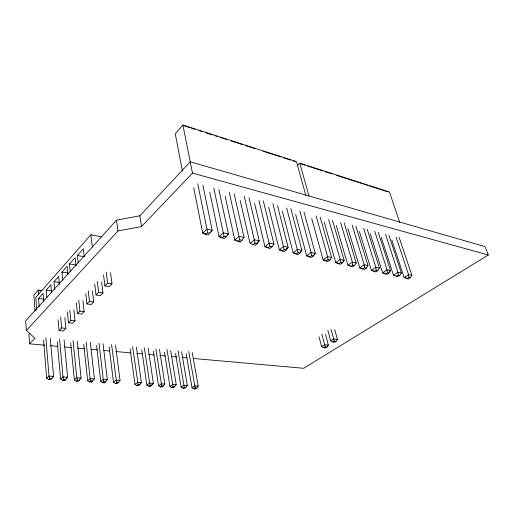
<?xml version="1.0" encoding="UTF-8"?>
<svg xmlns="http://www.w3.org/2000/svg" width="514" height="514" viewBox="0 0 514 514"><rect width="100%" height="100%" fill="white"/><g stroke="black" fill="none" stroke-linecap="round" stroke-linejoin="round"><path stroke-width="0.77" d="M83.743 344.245L87.65 380.745L89.654 381.953L91.62 382.069L91.916 381.002M57.24 341.624L60.613 379.114L62.657 380.354L64.777 380.482L65.201 379.39M391.88 240.276L404.132 277.515L408.322 279.018L410.371 277.701L411.875 275.363L399.16 237.384M370.292 233.793L382.609 272.825L386.92 274.373L388.969 273.005L390.537 270.608L378.201 232.219M381.272 237.372L393.467 275.189L397.746 276.725L399.796 275.382L401.344 273.018L388.937 235.213M359.402 231.512L371.391 270.383L375.805 271.964L377.854 270.57L379.46 268.147L367.253 229.295M347.907 228.377L359.794 267.858L364.278 269.464L366.328 268.045L367.973 265.584L355.855 226.121M336.195 225.305L347.92 265.269L352.476 266.901L354.519 265.455L356.202 262.962L344.232 223.018M311.728 218.636L323.171 259.885L327.842 261.555L329.879 260.052L331.62 257.488L320.138 217.024M324.161 222.029L335.758 262.622L340.384 264.28L342.433 262.802L344.149 260.277L332.526 220.467M295.659 214.511L306.678 255.792L311.445 257.501L313.482 255.959L315.275 253.351L303.999 212.083M175.537 353.369L181.127 387.138L183.055 388.25L184.654 388.346L185.895 387.472L187.295 385.449L181.571 351.685M327.848 330.181L330.714 340.827L332.956 342.061L334.691 342.273L336.04 341.431L337.409 339.458L334.704 329.59M186.145 353.587L192.037 387.787L193.964 388.886L195.558 388.982L196.804 388.121L198.192 386.123L192.294 352.707M153.326 351.171L158.569 385.796L160.509 386.933L162.186 387.029L164.859 384.067L159.468 349.449M268.713 207.315L279.301 249.817L284.236 251.584L286.253 249.971L288.129 247.285L277.464 205.574M282.34 211.023L293.134 252.837L298.024 254.584L300.047 253.004L301.898 250.363L290.84 208.568M319.021 336.76L321.591 346.558L323.833 347.76L325.568 347.959L326.949 347.098L328.35 345.112L325.535 334.575M164.486 352.206L169.922 386.47L171.875 387.595L173.559 387.697L176.238 384.768L170.661 350.509M254.597 203.473L264.954 246.688L270.017 248.493L272.028 246.842L273.968 244.124L263.322 200.935M130.119 348.871L134.97 384.395L136.936 385.551L138.716 385.661L141.427 382.628L136.422 347.117M240.186 200.434L250.074 243.437L255.227 245.274L257.231 243.591L259.21 240.828L249.039 197.851M96.593 345.44L100.75 381.529L102.723 382.731L104.593 382.84L107.33 379.705L103.018 343.615M109.097 346.757L113.478 382.3L115.457 383.483L117.308 383.592L120.045 380.495L115.515 344.958M225.164 196.354L234.782 240.096L240.025 241.965L242.01 240.244L244.047 237.442L234.133 193.727M141.78 349.957L146.85 385.095L148.842 386.252L150.647 386.355L153.384 383.36L148.167 348.229M70.707 342.877L74.363 379.942L76.348 381.17L78.314 381.285L81.077 378.066L77.261 341.007M193.727 187.835L202.709 233.099L208.106 235.02L212.179 230.323L202.889 185.091M209.738 192.172L219.054 236.665L224.393 238.567L228.454 233.96L218.829 189.493M91.62 382.069L94.403 378.902L90.342 342.408M43.568 340.197L46.652 378.272L48.663 379.525L50.758 379.653L53.565 376.357L50.301 338.289M64.777 380.482L67.617 377.231L64.077 339.748M42.02 290.635L38.254 290.114L33.84 295.177L35.055 310.931M305.836 195.378L296.456 161.621L182.9 125.018L175.248 133.781L182.464 171.22M101.746 236.89L90.882 234.776L35.781 297.407L36.77 310.026M39.186 306.807L38.518 298.435L43.06 293.314L43.761 301.737M62.727 280.284L61.937 272.144L67.141 266.278L67.97 274.476M46.825 297.869L46.157 290.095L50.847 284.807L51.548 292.633M70.251 271.88L69.435 263.99L75.108 257.604L75.963 265.552M54.747 289.517L54.028 281.646L58.628 276.468L59.38 284.383M78.192 263.129L77.363 255.497L83.313 248.795L84.187 256.486M193.392 358.464L303.665 368.3L488.3 254.983L485.004 246.579L190.244 161.826L139.821 215.796L116.492 220.165L25.7 320.884L26.375 330.463L34.907 338.263L29.581 343.84L44.763 345.196M26.375 330.463L117.995 230.972L141.504 226.552L192.499 173.115L182.9 125.018M29.966 333.4L28.912 334.53L29.581 343.84M64.822 317.581L65.863 328.375L63.248 330.997L59.091 330.573L61.699 327.938L60.684 317.099M92.481 291.213L93.734 301.969L91.196 304.5L86.93 303.947L89.455 301.397L88.228 290.603M82.927 300.632L84.135 311.664L81.694 314.099L77.466 313.591L79.901 311.143L78.719 300.073M110.561 272.863L111.994 283.863L109.27 286.587L104.92 285.938L107.632 283.201L106.225 272.163M73.881 309.987L75.005 320.884L72.647 323.235L68.465 322.773L70.81 320.408L69.795 310.257M101.637 282.096L102.98 292.98L100.346 295.608L96.041 295.004L98.662 292.363L97.339 281.441M46.652 378.272L49.016 376.068L53.565 376.357L52.139 377.668M48.663 379.525L49.749 378.516L51.85 378.645M205.69 234.5L207.643 232.688L210.059 233.221M211.125 231.306L212.179 230.323L206.936 229.154L202.709 233.099L205.703 233.748M60.613 379.114L63.01 376.942L67.617 377.231L66.653 378.092M297.49 165.283L299.803 163.195L389.471 192.043L399.744 222.356M62.657 380.354L63.768 379.358L65.888 379.486M222.035 238.053L224.001 236.286L226.366 236.806M227.381 234.917L228.454 233.96L223.314 232.81L219.054 236.665L221.984 237.301M74.363 379.942L76.804 377.803L81.077 378.066L80.1 378.921M76.348 381.17L77.473 380.187L79.439 380.302M237.738 241.471L239.723 239.742L242.01 240.244M87.65 380.745L90.123 378.632L94.403 378.902M250.074 243.437L254.404 239.755L259.21 240.828L257.045 242.659M89.654 381.953L90.798 380.983L92.771 381.105M253.016 244.792L255.015 243.103L257.231 243.591M100.75 381.529L103.256 379.448L107.33 379.705M102.723 382.731L103.879 381.774L105.755 381.889M267.878 248.024L269.882 246.373L272.028 246.842M113.478 382.3L116.016 380.244L120.045 380.495M115.457 383.483L116.627 382.538L118.483 382.654M282.18 251.134L284.203 249.521L286.253 249.971M286.253 248.789L288.129 247.285L283.677 246.29L279.301 249.817L281.524 250.305M296.006 254.147L298.036 252.56L300.047 253.004M300.639 251.34L301.898 250.363L297.522 249.386L293.134 252.837L295.319 253.312M134.97 384.395L137.559 382.39L141.427 382.628L140.386 383.425M136.936 385.551L138.131 384.639L139.911 384.742M309.518 257.084L311.555 255.535L313.482 255.959M314.015 254.308L315.275 253.351L311.086 252.413L306.678 255.792L309.467 256.402M146.85 385.095L149.465 383.123L153.384 383.36L151.81 384.543M148.842 386.252L150.049 385.346L151.855 385.449M325.985 261.157L328.022 259.647L329.879 260.052M158.569 385.796L161.21 383.842L164.859 384.067M160.509 386.933L161.73 386.04L163.407 386.136M338.559 263.881L340.609 262.403L342.433 262.802M342.883 261.196L344.149 260.277L340.184 259.397L335.758 262.622L337.737 263.052M169.922 386.47L172.582 384.543L176.238 384.768M171.875 387.595L173.102 386.714L174.786 386.811M350.702 266.515L352.752 265.063L354.519 265.455M181.127 387.138L183.813 385.237L187.295 385.449L186.222 386.207M183.055 388.25L184.288 387.376L185.895 387.472M362.556 269.092L364.606 267.666L366.328 268.045M192.037 387.787L194.742 385.911L198.192 386.123M193.964 388.886L195.211 388.025L196.804 388.121M374.128 271.598L376.177 270.203L377.854 270.57M385.314 274.026L387.363 272.658L388.969 273.005M389.271 271.463L390.537 270.608L387.048 269.837L382.609 272.825L384.697 273.281M396.166 276.384L398.215 275.035L399.796 275.382M406.799 278.691L408.848 277.367L410.371 277.701M321.591 346.558L324.585 344.676L328.35 345.112L327.148 345.864M330.714 340.827L333.637 338.989L337.409 339.458M323.833 347.76L325.214 346.899L326.949 347.098M332.956 342.061L334.306 341.219L336.04 341.431M50.359 345.697L57.549 346.34M64.738 346.976L71.131 347.548M77.524 348.119L84.714 348.762M91.106 349.334L97.499 349.906M103.892 350.471L109.488 350.972M115.881 351.544L131.064 352.9M136.653 353.394L142.249 353.895M148.642 354.467L154.239 354.968M159.828 355.463L165.424 355.964M171.817 356.536L176.61 356.96M182.2 357.461L187 357.892M61.699 327.938L65.863 328.375M70.81 320.408L75.005 320.884M79.901 311.143L84.135 311.664M38.518 298.435L43.986 299.148M89.455 301.397L93.734 301.969M46.157 290.095L51.696 290.86M38.569 290.352L40.934 290.68M98.662 292.363L102.98 292.98M54.028 281.646L59.515 282.449M107.632 283.201L111.994 283.863M61.937 272.144L68.066 273.101M69.435 263.99L76.445 265.14M77.363 255.497L84.27 256.692M236.903 240.565L234.782 240.096L239.074 236.331L244.047 237.442M267.28 247.195L264.954 246.688L269.31 243.083L273.968 244.124M325.857 260.469L323.171 259.885L327.591 256.589L331.62 257.488M349.456 265.603L347.92 265.269L352.353 262.108L356.202 262.962M361.284 268.179L359.794 267.858L364.233 264.755L367.973 265.584M373.569 270.859L371.391 270.383L375.83 267.338L379.46 268.147M394.842 275.485L393.467 275.189L397.907 272.253L401.344 273.018M406.118 277.945L404.132 277.515L408.579 274.63L411.875 275.363M192.499 173.115L488.3 254.983M183.183 125.493L189.794 127.62M191.266 128.095L194.934 129.277M198.924 130.562L202.67 131.77M205.671 132.734L212.411 134.906M214.91 135.709L217.088 136.409M219.992 137.347L226.533 139.448M231.204 140.952L242.357 144.543M245.602 145.59L255.535 148.79M263.162 151.244L269.837 153.39M270.737 153.68L272.902 154.38M274.341 154.843L280.824 156.924M283.856 157.907L290.551 160.06M293.526 161.017L295.756 161.737M299.951 163.58L304.969 165.193M307.835 166.112L311.42 167.268M312.242 167.532L322.651 170.879M324.919 171.605L332.153 173.931M336.58 175.351L346.385 178.506M347.875 178.981L357.423 182.052M358.162 182.29L362.454 183.665M363.88 184.128L367.459 185.278M369.643 185.978L378.645 188.869M379.345 189.094L388.121 191.915M239.742 241.182L240.025 241.965M396.095 237.121L408.579 274.63L408.848 277.367M385.539 234.307L397.907 272.253L398.215 275.035M374.751 231.294L387.048 269.837L387.363 272.658M363.661 228.338L375.83 267.338L376.177 270.203M63.768 379.358L63.01 376.942L59.553 339.169M352.161 225.132L364.233 264.755L364.606 267.666M49.749 378.516L49.016 376.068L45.855 337.859M340.621 222.62L352.353 262.108L352.752 265.063M334.306 341.219L330.945 329.082M328.626 219.427L340.184 259.397L340.609 262.403M90.798 380.983L90.123 378.632L86.146 342.009M325.214 346.899L321.783 334.094M316.168 215.97L327.591 256.589L328.022 259.647M77.473 380.187L76.804 377.803L73.072 340.609M299.803 163.195L309.017 196.085M299.874 210.984L311.086 252.413L311.555 255.535M103.879 381.774L103.256 379.448L99.022 343.236M150.049 385.346L144.318 347.862M116.627 382.538L111.557 344.579M286.703 208.035L298.036 252.56M138.131 384.639L132.625 346.751M272.889 203.634L284.203 249.521M258.947 200.492L269.882 246.373M173.102 386.714L166.941 349.385M161.73 386.04L155.883 349.109M244.285 196.432L255.015 243.103M184.288 387.376L178.005 350.574M229.231 192.275L239.723 239.742M195.211 388.025L188.76 351.602M213.805 188.156L224.001 236.286M197.755 183.723L207.643 232.688M139.821 215.796L141.504 226.552M116.492 220.165L117.995 230.972M103.539 274.932L104.92 285.938M90.882 234.776L92.366 247.131M94.743 284.12L96.041 295.004M85.767 293.571L86.93 303.947M76.31 302.56L77.466 313.591M67.392 311.869L68.465 322.773M58.101 319.779L59.091 330.573M38.254 290.114L38.634 294.875"/></g></svg>
